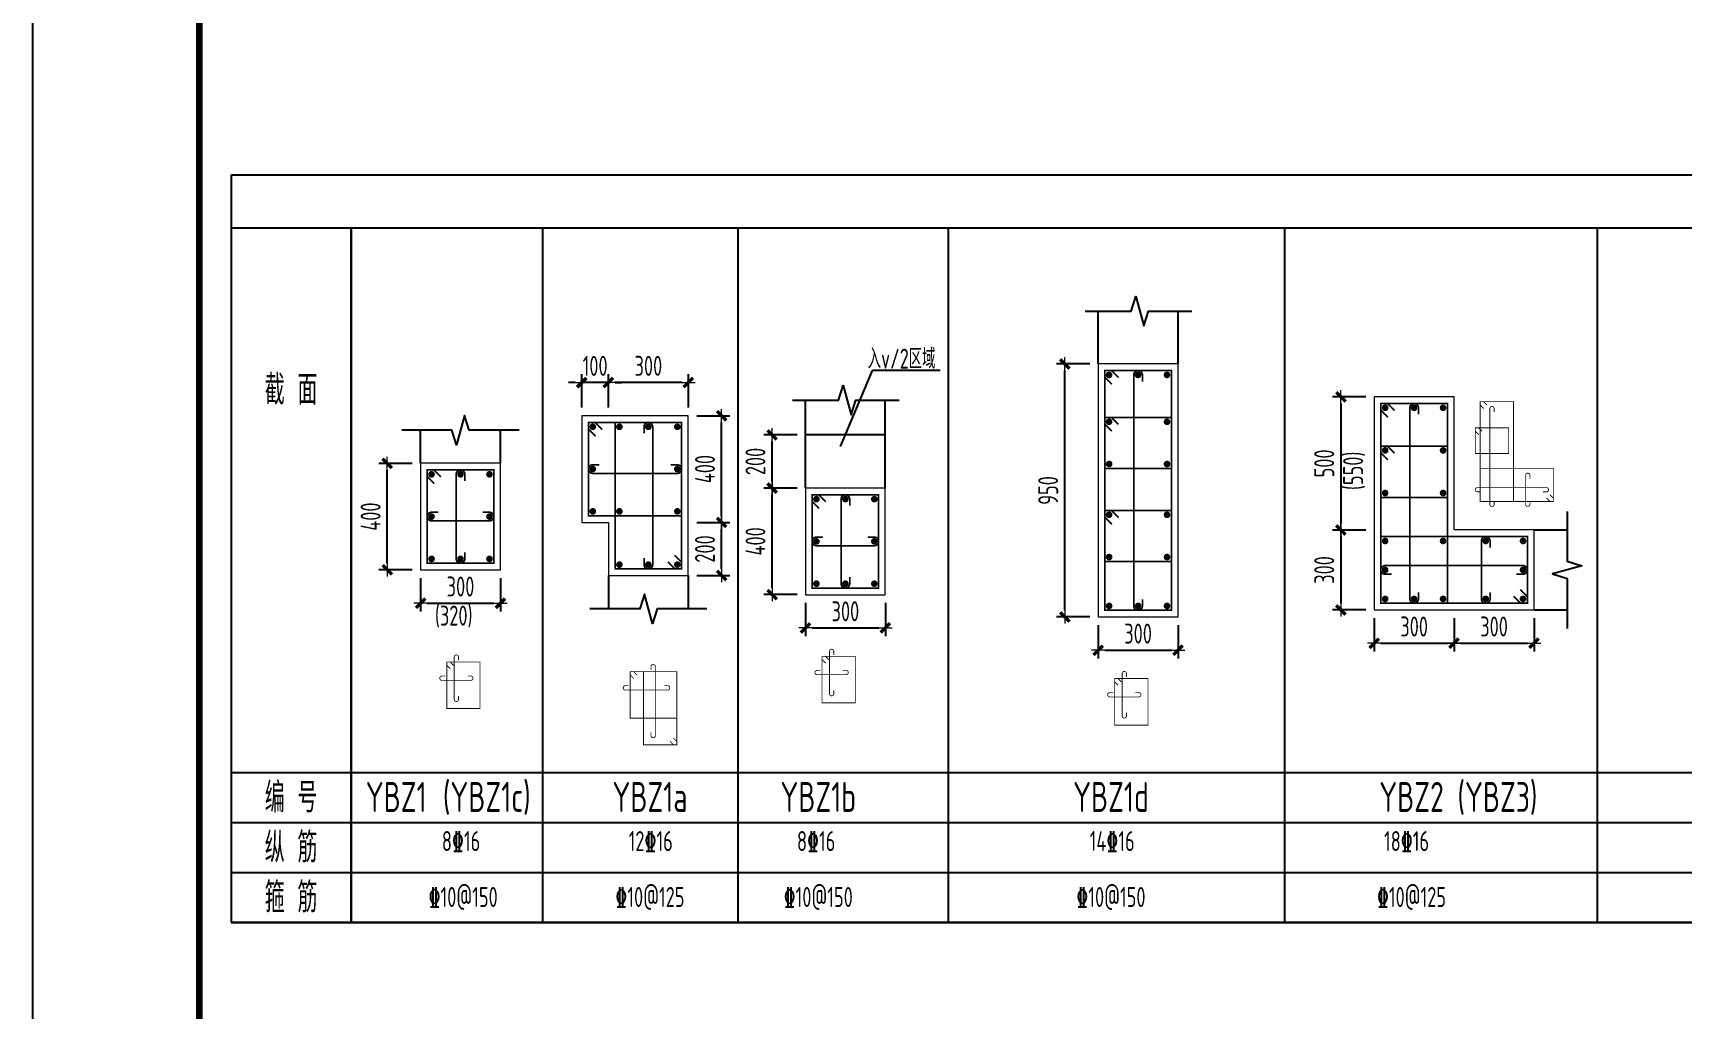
# Model space of a CAD drawing. Extents: x -144902 to 588294, y -160863 to 65494.
# Drawn here: x -20400 to 4361, y 20754 to 35413 of the extents above; entities that cross this region are included whole.
import ezdxf
from ezdxf.enums import TextEntityAlignment as Align

# ---------------------------------------------------------------- set-up
doc = ezdxf.new("R2010")
doc.units = 0
doc.header["$LTSCALE"] = 100
doc.layers.get('0').update_dxf_attribs({"linetype": 'CONTINUOUS'})
doc.layers.get('Defpoints').update_dxf_attribs({"linetype": 'CONTINUOUS'})
for name, color, linetype in [('1508', 2, 'CONTINUOUS'), ('TAB', 7, 'CONTINUOUS'), ('TEXT', 7, 'CONTINUOUS'), ('THIN', 7, 'CONTINUOUS'), ('tk', 7, 'CONTINUOUS')]:
    doc.layers.add(name, color=color, linetype=linetype)
for name, color, linetype, lineweight in [('REIN', 6, 'CONTINUOUS', 18), ('Z-柱大样外框', 7, 'ByLayer', 18), ('Z-详图标注', 3, 'CONTINUOUS', 18)]:
    doc.layers.add(name, color=color, linetype=linetype, lineweight=lineweight)
doc.styles.get("Standard").update_dxf_attribs({"font": 'tssdeng.shx', "width": 0.7, "bigfont": 'tssdchn.shx'})
doc.styles.add('TCCAD_Dimension', font='Tssdeng.shx', dxfattribs={"width": 0.7, "bigfont": 'tssdchn.shx'})
doc.dimstyles.new('TCCAD_25_100', dxfattribs={"dimtxt": 300, "dimasz": 100, "dimexe": 125, "dimexo": 125, "dimgap": 100, "dimtad": 1, "dimdec": 0, "dimlfac": 0.25, "dimzin": 0, "dimdsep": 46, "dimtxsty": 'TCCAD_Dimension', "dimblk": '_TCDBK25_100', "dimcen": 0, "dimclrt": 7, "dimadec": 0, "dimazin": 0, "dimtfac": 1, "dimtdec": 0, "dimtix": 1, "dimtmove": 2, "dimatfit": 3, "dimfxl": 1, "dimtolj": 1, "dimtzin": 0, "dimarcsym": 0})

# ---------------------------------------------------------------- blocks, each defined once
blk = doc.blocks.new('A1tk')
at = {"layer": 'tk', "color": 5}
blk.add_lwpolyline([(0, 0), (0, 59400), (84100, 59400), (84100, 0)], close=True, dxfattribs=at)
at = {"layer": 'tk', "const_width": 100}
blk.add_lwpolyline([(2500, 1000), (83100, 1000), (83100, 58400), (2500, 58400)], close=True, dxfattribs=at)
blk = doc.blocks.new('_TCDBK25_100')
blk.add_line((-1, 0), (1, 0))
at = {"const_width": 0.5}
blk.add_lwpolyline([(-0.7, -0.7), (0.7, 0.7)], dxfattribs=at)
blk = doc.blocks.new('*D5')
at = {"layer": 'Defpoints', "color": 0}
for p in [(-261, 29948), (-761, 27948), (-261, 27948)]:
    blk.add_point(p, dxfattribs=at)
at = {"layer": 'Z-详图标注', "color": 0, "lineweight": -2}
for p, q in [((-386, 29948), (-886, 29948)), ((-761, 29848), (-761, 28048)), ((-386, 27948), (-886, 27948))]:
    blk.add_line(p, q, dxfattribs=at)
at = {"layer": 'Z-详图标注', "color": 0, "lineweight": -2, "xscale": 100, "yscale": 100, "zscale": 100}
for p, rotation in [((-761, 29948), 90), ((-761, 27948), 270)]:
    blk.add_blockref('_TCDBK25_100', p, dxfattribs=dict(at, rotation=rotation))
at = {"layer": 'Z-详图标注', "color": 7, "insert": (-1011, 28948), "char_height": 300, "attachment_point": 5, "rotation": 90, "style": 'TCCAD_Dimension'}
blk.add_mtext('\\A1;500', dxfattribs=at)
blk = doc.blocks.new('*D6')
at = {"layer": 'Defpoints', "color": 0}
for p in [(-261, 27948), (-761, 26748), (-261, 26748)]:
    blk.add_point(p, dxfattribs=at)
at = {"layer": 'Z-详图标注', "color": 0, "lineweight": -2}
for p, q in [((-386, 27948), (-886, 27948)), ((-761, 27848), (-761, 26848)), ((-386, 26748), (-886, 26748))]:
    blk.add_line(p, q, dxfattribs=at)
at = {"layer": 'Z-详图标注', "color": 0, "lineweight": -2, "xscale": 100, "yscale": 100, "zscale": 100}
for p, rotation in [((-761, 27948), 90), ((-761, 26748), 270)]:
    blk.add_blockref('_TCDBK25_100', p, dxfattribs=dict(at, rotation=rotation))
at = {"layer": 'Z-详图标注', "color": 7, "insert": (-1011, 27348), "char_height": 300, "attachment_point": 5, "rotation": 90, "style": 'TCCAD_Dimension'}
blk.add_mtext('\\A1;300', dxfattribs=at)
blk = doc.blocks.new('*D7')
at = {"layer": 'Defpoints', "color": 0}
for p in [(-261, 26748), (939, 26748), (939, 26248)]:
    blk.add_point(p, dxfattribs=at)
at = {"layer": 'Z-详图标注', "color": 0, "lineweight": -2}
for p, q in [((-261, 26623), (-261, 26123)), ((939, 26623), (939, 26123)), ((-161, 26248), (839, 26248))]:
    blk.add_line(p, q, dxfattribs=at)
at = {"layer": 'Z-详图标注', "color": 0, "lineweight": -2, "xscale": 100, "yscale": 100, "zscale": 100, "rotation": 180}
blk.add_blockref('_TCDBK25_100', (-261, 26248), dxfattribs=at)
at = {"layer": 'Z-详图标注', "color": 0, "lineweight": -2, "xscale": 100, "yscale": 100, "zscale": 100}
blk.add_blockref('_TCDBK25_100', (939, 26248), dxfattribs=at)
at = {"layer": 'Z-详图标注', "color": 7, "insert": (339, 26498), "char_height": 300, "attachment_point": 5, "style": 'TCCAD_Dimension'}
blk.add_mtext('\\A1;300', dxfattribs=at)
blk = doc.blocks.new('*D8')
at = {"layer": 'Defpoints', "color": 0}
for p in [(939, 26748), (2139, 26748), (2139, 26248)]:
    blk.add_point(p, dxfattribs=at)
at = {"layer": 'Z-详图标注', "color": 0, "lineweight": -2}
for p, q in [((939, 26623), (939, 26123)), ((2139, 26623), (2139, 26123)), ((1039, 26248), (2039, 26248))]:
    blk.add_line(p, q, dxfattribs=at)
at = {"layer": 'Z-详图标注', "color": 0, "lineweight": -2, "xscale": 100, "yscale": 100, "zscale": 100, "rotation": 180}
blk.add_blockref('_TCDBK25_100', (939, 26248), dxfattribs=at)
at = {"layer": 'Z-详图标注', "color": 0, "lineweight": -2, "xscale": 100, "yscale": 100, "zscale": 100}
blk.add_blockref('_TCDBK25_100', (2139, 26248), dxfattribs=at)
at = {"layer": 'Z-详图标注', "color": 7, "insert": (1539, 26498), "char_height": 300, "attachment_point": 5, "style": 'TCCAD_Dimension'}
blk.add_mtext('\\A1;300', dxfattribs=at)
blk = doc.blocks.new('*D9')
at = {"layer": 'Defpoints', "color": 0}
for p in [(-14580, 27349), (-13380, 27349), (-13380, 26849)]:
    blk.add_point(p, dxfattribs=at)
at = {"layer": 'Z-详图标注', "color": 0, "lineweight": -2}
for p, q in [((-14580, 27224), (-14580, 26724)), ((-13380, 27224), (-13380, 26724)), ((-14480, 26849), (-13480, 26849))]:
    blk.add_line(p, q, dxfattribs=at)
at = {"layer": 'Z-详图标注', "color": 0, "lineweight": -2, "xscale": 100, "yscale": 100, "zscale": 100, "rotation": 180}
blk.add_blockref('_TCDBK25_100', (-14580, 26849), dxfattribs=at)
at = {"layer": 'Z-详图标注', "color": 0, "lineweight": -2, "xscale": 100, "yscale": 100, "zscale": 100}
blk.add_blockref('_TCDBK25_100', (-13380, 26849), dxfattribs=at)
at = {"layer": 'Z-详图标注', "color": 7, "insert": (-13980, 27099), "char_height": 300, "attachment_point": 5, "style": 'TCCAD_Dimension'}
blk.add_mtext('\\A1;300', dxfattribs=at)
blk = doc.blocks.new('*D10')
at = {"layer": 'Defpoints', "color": 0}
for p in [(-15080, 28949), (-14580, 28949), (-14580, 27349)]:
    blk.add_point(p, dxfattribs=at)
at = {"layer": 'Z-详图标注', "color": 0, "lineweight": -2}
for p, q in [((-14705, 28949), (-15205, 28949)), ((-15080, 27449), (-15080, 28849)), ((-14705, 27349), (-15205, 27349))]:
    blk.add_line(p, q, dxfattribs=at)
at = {"layer": 'Z-详图标注', "color": 0, "lineweight": -2, "xscale": 100, "yscale": 100, "zscale": 100}
for p, rotation in [((-15080, 28949), 90), ((-15080, 27349), 270)]:
    blk.add_blockref('_TCDBK25_100', p, dxfattribs=dict(at, rotation=rotation))
at = {"layer": 'Z-详图标注', "color": 7, "insert": (-15330, 28149), "char_height": 300, "attachment_point": 5, "rotation": 90, "style": 'TCCAD_Dimension'}
blk.add_mtext('\\A1;400', dxfattribs=at)
blk = doc.blocks.new('*D151')
at = {"layer": 'Defpoints', "color": 0}
for p in [(-8801, 26977), (-7601, 26977), (-7601, 26477)]:
    blk.add_point(p, dxfattribs=at)
at = {"layer": 'Z-详图标注', "color": 0, "lineweight": -2}
for p, q in [((-8801, 26852), (-8801, 26352)), ((-7601, 26852), (-7601, 26352)), ((-8701, 26477), (-7701, 26477))]:
    blk.add_line(p, q, dxfattribs=at)
at = {"layer": 'Z-详图标注', "color": 0, "lineweight": -2, "xscale": 100, "yscale": 100, "zscale": 100, "rotation": 180}
blk.add_blockref('_TCDBK25_100', (-8801, 26477), dxfattribs=at)
at = {"layer": 'Z-详图标注', "color": 0, "lineweight": -2, "xscale": 100, "yscale": 100, "zscale": 100}
blk.add_blockref('_TCDBK25_100', (-7601, 26477), dxfattribs=at)
at = {"layer": 'Z-详图标注', "color": 7, "insert": (-8201, 26727), "char_height": 300, "attachment_point": 5, "style": 'TCCAD_Dimension'}
blk.add_mtext('\\A1;300', dxfattribs=at)
blk = doc.blocks.new('*D152')
at = {"layer": 'Defpoints', "color": 0}
for p in [(-9301, 28577), (-8801, 28577), (-8801, 26977)]:
    blk.add_point(p, dxfattribs=at)
at = {"layer": 'Z-详图标注', "color": 0, "lineweight": -2}
for p, q in [((-8926, 28577), (-9426, 28577)), ((-9301, 27077), (-9301, 28477)), ((-8926, 26977), (-9426, 26977))]:
    blk.add_line(p, q, dxfattribs=at)
at = {"layer": 'Z-详图标注', "color": 0, "lineweight": -2, "xscale": 100, "yscale": 100, "zscale": 100}
for p, rotation in [((-9301, 28577), 90), ((-9301, 26977), 270)]:
    blk.add_blockref('_TCDBK25_100', p, dxfattribs=dict(at, rotation=rotation))
at = {"layer": 'Z-详图标注', "color": 7, "insert": (-9551, 27777), "char_height": 300, "attachment_point": 5, "rotation": 90, "style": 'TCCAD_Dimension'}
blk.add_mtext('\\A1;400', dxfattribs=at)
blk = doc.blocks.new('*D153')
at = {"layer": 'Defpoints', "color": 0}
for p in [(-9301, 29377), (-8801, 29377), (-8801, 28577)]:
    blk.add_point(p, dxfattribs=at)
at = {"layer": 'Z-详图标注', "color": 0, "lineweight": -2}
for p, q in [((-8926, 29377), (-9426, 29377)), ((-9301, 28677), (-9301, 29277)), ((-8926, 28577), (-9426, 28577))]:
    blk.add_line(p, q, dxfattribs=at)
at = {"layer": 'Z-详图标注', "color": 0, "lineweight": -2, "xscale": 100, "yscale": 100, "zscale": 100}
for p, rotation in [((-9301, 29377), 90), ((-9301, 28577), 270)]:
    blk.add_blockref('_TCDBK25_100', p, dxfattribs=dict(at, rotation=rotation))
at = {"layer": 'Z-详图标注', "color": 7, "lineweight": -3, "insert": (-9551, 28977), "char_height": 300, "attachment_point": 5, "rotation": 90, "style": 'TCCAD_Dimension'}
blk.add_mtext('\\A1;200', dxfattribs=at)
blk = doc.blocks.new('*D154')
at = {"layer": 'Defpoints', "color": 0}
for p in [(-10559, 28063), (-10059, 28063), (-10559, 27263)]:
    blk.add_point(p, dxfattribs=at)
at = {"layer": 'Z-详图标注', "color": 0, "lineweight": -2}
for p, q in [((-10434, 28063), (-9934, 28063)), ((-10059, 27363), (-10059, 27963)), ((-10434, 27263), (-9934, 27263))]:
    blk.add_line(p, q, dxfattribs=at)
at = {"layer": 'Z-详图标注', "color": 0, "lineweight": -2, "xscale": 100, "yscale": 100, "zscale": 100}
for p, rotation in [((-10059, 28063), 90), ((-10059, 27263), 270)]:
    blk.add_blockref('_TCDBK25_100', p, dxfattribs=dict(at, rotation=rotation))
at = {"layer": 'Z-详图标注', "color": 7, "insert": (-10309, 27663), "char_height": 300, "attachment_point": 5, "rotation": 90, "style": 'TCCAD_Dimension'}
blk.add_mtext('\\A1;200', dxfattribs=at)
blk = doc.blocks.new('*D155')
at = {"layer": 'Defpoints', "color": 0}
for p in [(-10559, 29663), (-10059, 29663), (-10559, 28063)]:
    blk.add_point(p, dxfattribs=at)
at = {"layer": 'Z-详图标注', "color": 0, "lineweight": -2}
for p, q in [((-10434, 29663), (-9934, 29663)), ((-10059, 28163), (-10059, 29563)), ((-10434, 28063), (-9934, 28063))]:
    blk.add_line(p, q, dxfattribs=at)
at = {"layer": 'Z-详图标注', "color": 0, "lineweight": -2, "xscale": 100, "yscale": 100, "zscale": 100}
for p, rotation in [((-10059, 29663), 90), ((-10059, 28063), 270)]:
    blk.add_blockref('_TCDBK25_100', p, dxfattribs=dict(at, rotation=rotation))
at = {"layer": 'Z-详图标注', "color": 7, "insert": (-10309, 28863), "char_height": 300, "attachment_point": 5, "rotation": 90, "style": 'TCCAD_Dimension'}
blk.add_mtext('\\A1;400', dxfattribs=at)
blk = doc.blocks.new('*D156')
at = {"layer": 'Defpoints', "color": 0}
for p in [(-11759, 30163), (-11759, 29663), (-10559, 29663)]:
    blk.add_point(p, dxfattribs=at)
at = {"layer": 'Z-详图标注', "color": 0, "lineweight": -2}
for p, q in [((-11759, 29788), (-11759, 30288)), ((-10559, 29788), (-10559, 30288)), ((-10659, 30163), (-11659, 30163))]:
    blk.add_line(p, q, dxfattribs=at)
at = {"layer": 'Z-详图标注', "color": 0, "lineweight": -2, "xscale": 100, "yscale": 100, "zscale": 100, "rotation": 180}
blk.add_blockref('_TCDBK25_100', (-11759, 30163), dxfattribs=at)
at = {"layer": 'Z-详图标注', "color": 0, "lineweight": -2, "xscale": 100, "yscale": 100, "zscale": 100}
blk.add_blockref('_TCDBK25_100', (-10559, 30163), dxfattribs=at)
at = {"layer": 'Z-详图标注', "color": 7, "insert": (-11159, 30413), "char_height": 300, "attachment_point": 5, "style": 'TCCAD_Dimension'}
blk.add_mtext('\\A1;300', dxfattribs=at)
blk = doc.blocks.new('*D157')
at = {"layer": 'Defpoints', "color": 0}
for p in [(-12159, 30163), (-12159, 29663), (-11759, 29663)]:
    blk.add_point(p, dxfattribs=at)
at = {"layer": 'Z-详图标注', "color": 0, "lineweight": -2}
for p, q in [((-12159, 29788), (-12159, 30288)), ((-11759, 29788), (-11759, 30288)), ((-12259, 30163), (-12359, 30163)), ((-11759, 30163), (-12159, 30163)), ((-11659, 30163), (-11559, 30163))]:
    blk.add_line(p, q, dxfattribs=at)
at = {"layer": 'Z-详图标注', "color": 0, "lineweight": -2, "xscale": 100, "yscale": 100, "zscale": 100}
blk.add_blockref('_TCDBK25_100', (-12159, 30163), dxfattribs=at)
at = {"layer": 'Z-详图标注', "color": 0, "lineweight": -2, "xscale": 100, "yscale": 100, "zscale": 100, "rotation": 180}
blk.add_blockref('_TCDBK25_100', (-11759, 30163), dxfattribs=at)
at = {"layer": 'Z-详图标注', "color": 7, "insert": (-11959, 30413), "char_height": 300, "attachment_point": 5, "style": 'TCCAD_Dimension'}
blk.add_mtext('\\A1;100', dxfattribs=at)
blk = doc.blocks.new('*D492')
at = {"layer": 'Defpoints', "color": 0}
for p in [(-4406, 26642), (-3206, 26642), (-3206, 26142)]:
    blk.add_point(p, dxfattribs=at)
at = {"layer": 'Z-详图标注', "color": 0, "lineweight": -2}
for p, q in [((-4406, 26517), (-4406, 26017)), ((-3206, 26517), (-3206, 26017)), ((-4306, 26142), (-3306, 26142))]:
    blk.add_line(p, q, dxfattribs=at)
at = {"layer": 'Z-详图标注', "color": 0, "lineweight": -2, "xscale": 100, "yscale": 100, "zscale": 100, "rotation": 180}
blk.add_blockref('_TCDBK25_100', (-4406, 26142), dxfattribs=at)
at = {"layer": 'Z-详图标注', "color": 0, "lineweight": -2, "xscale": 100, "yscale": 100, "zscale": 100}
blk.add_blockref('_TCDBK25_100', (-3206, 26142), dxfattribs=at)
at = {"layer": 'Z-详图标注', "color": 7, "insert": (-3806, 26392), "char_height": 300, "attachment_point": 5, "style": 'TCCAD_Dimension'}
blk.add_mtext('\\A1;300', dxfattribs=at)
blk = doc.blocks.new('*D493')
at = {"layer": 'Defpoints', "color": 0}
for p in [(-4906, 30442), (-4406, 30442), (-4406, 26642)]:
    blk.add_point(p, dxfattribs=at)
at = {"layer": 'Z-详图标注', "color": 0, "lineweight": -2}
for p, q in [((-4531, 30442), (-5031, 30442)), ((-4906, 26742), (-4906, 30342)), ((-4531, 26642), (-5031, 26642))]:
    blk.add_line(p, q, dxfattribs=at)
at = {"layer": 'Z-详图标注', "color": 0, "lineweight": -2, "xscale": 100, "yscale": 100, "zscale": 100}
for p, rotation in [((-4906, 30442), 90), ((-4906, 26642), 270)]:
    blk.add_blockref('_TCDBK25_100', p, dxfattribs=dict(at, rotation=rotation))
at = {"layer": 'Z-详图标注', "color": 7, "insert": (-5156, 28542), "char_height": 300, "attachment_point": 5, "rotation": 90, "style": 'TCCAD_Dimension'}
blk.add_mtext('\\A1;950', dxfattribs=at)

msp = doc.modelspace()

# ---------------------------------------------------------------- linework, layer by layer
at = {"layer": 'REIN', "color": 210, "elevation": 0}
for points, const_width in [([(-4200.258, 30136.255), (-4306.324, 30242.321), (-4306.324, 30342.321), (-3306.324, 30342.321), (-3306.324, 26742.321), (-4306.324, 26742.321), (-4306.324, 30342.321), (-4206.324, 30342.321), (-4100.258, 30236.255)], 25), ([(-55.045, 29642.184), (-161.111, 29748.25), (-161.111, 29848.25), (838.889, 29848.25), (838.889, 26848.25), (-161.111, 26848.25), (-161.111, 29848.25), (-61.111, 29848.25), (44.955, 29742.184)], 25), ([(1383.213, 29772.071), (1330.18, 29825.104), (1330.18, 29875.104), (1830.18, 29875.104), (1830.18, 28375.104), (1330.18, 28375.104), (1330.18, 29875.104), (1380.18, 29875.104), (1433.213, 29822.071)], 12.5), ([(-11953.363, 29356.793), (-12059.429, 29462.859), (-12059.429, 29562.859), (-10659.429, 29562.859), (-10659.429, 28162.859), (-12059.429, 28162.859), (-12059.429, 29562.859), (-11959.429, 29562.859), (-11853.363, 29456.793)], 25), ([(-10765.495, 27568.925), (-10659.429, 27462.859), (-10659.429, 27362.859), (-11659.429, 27362.859), (-11659.429, 29562.859), (-10659.429, 29562.859), (-10659.429, 27362.859), (-10759.429, 27362.859), (-10865.495, 27468.925)], 25), ([(-14374.155, 28643.267), (-14480.221, 28749.333), (-14480.221, 28849.333), (-13480.221, 28849.333), (-13480.221, 27449.333), (-14480.221, 27449.333), (-14480.221, 28849.333), (-14380.221, 28849.333), (-14274.155, 28743.267)], 25), ([(2377.147, 28478.137), (2430.18, 28425.104), (2430.18, 28375.104), (1330.18, 28375.104), (1330.18, 28875.104), (2430.18, 28875.104), (2430.18, 28375.104), (2380.18, 28375.104), (2327.147, 28428.137)], 12.5), ([(-8595.304, 28270.497), (-8701.37, 28376.563), (-8701.37, 28476.563), (-7701.37, 28476.563), (-7701.37, 27076.563), (-8701.37, 27076.563), (-8701.37, 28476.563), (-8601.37, 28476.563), (-8495.304, 28370.497)], 25), ([(1932.823, 27054.316), (2038.889, 26948.25), (2038.889, 26848.25), (-161.111, 26848.25), (-161.111, 27848.25), (2038.889, 27848.25), (2038.889, 26848.25), (1938.889, 26848.25), (1832.823, 26954.316)], 25), ([(-8498.895, 25948.565), (-8551.928, 26001.598), (-8551.928, 26051.598), (-8051.928, 26051.598), (-8051.928, 25351.598), (-8551.928, 25351.598), (-8551.928, 26051.598), (-8501.928, 26051.598), (-8448.895, 25998.565)], 12.5), ([(-14133.338, 25863.471), (-14186.371, 25916.504), (-14186.371, 25966.504), (-13686.371, 25966.504), (-13686.371, 25266.504), (-14186.371, 25266.504), (-14186.371, 25966.504), (-14136.371, 25966.504), (-14083.338, 25913.471)], 12.5), ([(-11379.151, 25718.223), (-11432.184, 25771.256), (-11432.184, 25821.256), (-10732.184, 25821.256), (-10732.184, 25121.256), (-11432.184, 25121.256), (-11432.184, 25821.256), (-11382.184, 25821.256), (-11329.151, 25768.223)], 12.5), ([(-10785.217, 24824.289), (-10732.184, 24771.256), (-10732.184, 24721.256), (-11232.184, 24721.256), (-11232.184, 25821.256), (-10732.184, 25821.256), (-10732.184, 24721.256), (-10782.184, 24721.256), (-10835.217, 24774.289)], 12.5), ([(-4103.848, 25614.323), (-4156.881, 25667.356), (-4156.881, 25717.356), (-3656.881, 25717.356), (-3656.881, 25017.356), (-4156.881, 25017.356), (-4156.881, 25717.356), (-4106.881, 25717.356), (-4053.848, 25664.323)], 12.5)]:
    msp.add_lwpolyline(points, dxfattribs=dict(at, const_width=const_width))
at = {"layer": 'REIN', "color": 6, "const_width": 50, "elevation": 0}
for points in [[(-4266.324, 30277.321, 1), (-4216.324, 30277.321, 1)], [(-3831.324, 30277.321, 1), (-3781.324, 30277.321, 1)], [(-3396.324, 30277.321, 1), (-3346.324, 30277.321, 1)], [(-96.111, 29758.25, 1), (-96.111, 29808.25, 1)], [(338.889, 29758.25, 1), (338.889, 29808.25, 1)], [(773.889, 29758.25, 1), (773.889, 29808.25, 1)], [(-12019.429, 29497.859, 1), (-11969.429, 29497.859, 1)], [(-11619.429, 29497.859, 1), (-11569.429, 29497.859, 1)], [(-11184.429, 29497.859, 1), (-11134.429, 29497.859, 1)], [(-10749.429, 29497.859, 1), (-10699.429, 29497.859, 1)], [(-4241.324, 29548.679, 1), (-4241.324, 29598.679, 1)], [(-3371.324, 29548.679, 1), (-3371.324, 29598.679, 1)], [(-4241.324, 28913.6, 1), (-4241.324, 28963.6, 1)], [(-3371.324, 28913.6, 1), (-3371.324, 28963.6, 1)], [(-96.111, 29118.25, 1), (-96.111, 29168.25, 1)], [(773.889, 29118.25, 1), (773.889, 29168.25, 1)], [(-14440.221, 28784.333, 1), (-14390.221, 28784.333, 1)], [(-14005.221, 28784.333, 1), (-13955.221, 28784.333, 1)], [(-13570.221, 28784.333, 1), (-13520.221, 28784.333, 1)], [(-12019.429, 28862.859, 1), (-11969.429, 28862.859, 1)], [(-10749.429, 28862.859, 1), (-10699.429, 28862.859, 1)], [(-96.111, 28478.25, 1), (-96.111, 28528.25, 1)], [(773.889, 28478.25, 1), (773.889, 28528.25, 1)], [(-12019.429, 28227.859, 1), (-11969.429, 28227.859, 1)], [(-11619.429, 28227.859, 1), (-11569.429, 28227.859, 1)], [(-10749.429, 28227.859, 1), (-10699.429, 28227.859, 1)], [(-8661.37, 28411.563, 1), (-8611.37, 28411.563, 1)], [(-8226.37, 28411.563, 1), (-8176.37, 28411.563, 1)], [(-7791.37, 28411.563, 1), (-7741.37, 28411.563, 1)], [(-14440.221, 28149.333, 1), (-14390.221, 28149.333, 1)], [(-13570.221, 28149.333, 1), (-13520.221, 28149.333, 1)], [(-4241.324, 28151.709, 1), (-4241.324, 28201.709, 1)], [(-3371.324, 28151.709, 1), (-3371.324, 28201.709, 1)], [(-8661.37, 27776.563, 1), (-8611.37, 27776.563, 1)], [(-7791.37, 27776.563, 1), (-7741.37, 27776.563, 1)], [(-96.111, 27758.25, 1), (-96.111, 27808.25, 1)], [(773.889, 27758.25, 1), (773.889, 27808.25, 1)], [(1413.889, 27758.25, 1), (1413.889, 27808.25, 1)], [(1973.889, 27758.25, 1), (1973.889, 27808.25, 1)], [(-14440.221, 27514.333, 1), (-14390.221, 27514.333, 1)], [(-14005.221, 27514.333, 1), (-13955.221, 27514.333, 1)], [(-13570.221, 27514.333, 1), (-13520.221, 27514.333, 1)], [(-4241.324, 27516.63, 1), (-4241.324, 27566.63, 1)], [(-3371.324, 27516.63, 1), (-3371.324, 27566.63, 1)], [(-11619.429, 27427.859, 1), (-11569.429, 27427.859, 1)], [(-11184.429, 27427.859, 1), (-11134.429, 27427.859, 1)], [(-10749.429, 27427.859, 1), (-10699.429, 27427.859, 1)], [(-96.111, 27323.25, 1), (-96.111, 27373.25, 1)], [(1973.889, 27323.25, 1), (1973.889, 27373.25, 1)], [(-8661.37, 27141.563, 1), (-8611.37, 27141.563, 1)], [(-8226.37, 27141.563, 1), (-8176.37, 27141.563, 1)], [(-7791.37, 27141.563, 1), (-7741.37, 27141.563, 1)], [(-4266.324, 26807.321, 1), (-4216.324, 26807.321, 1)], [(-3831.324, 26807.321, 1), (-3781.324, 26807.321, 1)], [(-3396.324, 26807.321, 1), (-3346.324, 26807.321, 1)], [(-96.111, 26888.25, 1), (-96.111, 26938.25, 1)], [(338.889, 26888.25, 1), (338.889, 26938.25, 1)], [(773.889, 26888.25, 1), (773.889, 26938.25, 1)], [(1413.889, 26888.25, 1), (1413.889, 26938.25, 1)], [(1973.889, 26888.25, 1), (1973.889, 26938.25, 1)]]:
    msp.add_lwpolyline(points, format="xyb", close=True, dxfattribs=at)
at = {"layer": 'REIN', "color": 6, "elevation": 0}
for points, const_width in [([(-3741.324, 26907.321), (-3741.324, 26807.321, -1), (-3871.324, 26807.321), (-3871.324, 30277.321, -1), (-3741.324, 30277.321), (-3741.324, 30177.321)], 25), ([(403.889, 27013.25), (403.889, 26913.25, -1), (273.889, 26913.25), (273.889, 29783.25, -1), (403.889, 29783.25), (403.889, 29683.25)], 25), ([(1540.18, 28385.104), (1540.18, 28335.104, -1), (1475.18, 28335.104), (1475.18, 29770.104, -1), (1540.18, 29770.104), (1540.18, 29720.104)], 12.5), ([(-11224.429, 29397.859), (-11224.429, 29497.859, -1), (-11094.429, 29497.859), (-11094.429, 27427.859, -1), (-11224.429, 27427.859), (-11224.429, 27527.859)], 25), ([(-13915.221, 27614.333), (-13915.221, 27514.333, -1), (-14045.221, 27514.333), (-14045.221, 28784.333, -1), (-13915.221, 28784.333), (-13915.221, 28684.333)], 25), ([(-10824.429, 28927.859), (-10724.429, 28927.859, -1), (-10724.429, 28797.859), (-11994.429, 28797.859, -1), (-11994.429, 28927.859), (-11894.429, 28927.859)], 25), ([(2077.68, 28385.104), (2077.68, 28335.104, -1), (2012.68, 28335.104), (2012.68, 28770.104, -1), (2077.68, 28770.104), (2077.68, 28720.104)], 12.5), ([(-8136.37, 27241.563), (-8136.37, 27141.563, -1), (-8266.37, 27141.563), (-8266.37, 28411.563, -1), (-8136.37, 28411.563), (-8136.37, 28311.563)], 25), ([(1340.18, 28520.104), (1290.18, 28520.104, -1), (1290.18, 28585.104), (2325.18, 28585.104, -1), (2325.18, 28520.104), (2275.18, 28520.104)], 12.5), ([(-13645.221, 28214.333), (-13545.221, 28214.333, -1), (-13545.221, 28084.333), (-14415.221, 28084.333, -1), (-14415.221, 28214.333), (-14315.221, 28214.333)], 25), ([(-7866.37, 27841.563), (-7766.37, 27841.563, -1), (-7766.37, 27711.563), (-8636.37, 27711.563, -1), (-8636.37, 27841.563), (-8536.37, 27841.563)], 25), ([(1478.889, 27013.25), (1478.889, 26913.25, -1), (1348.889, 26913.25), (1348.889, 27783.25, -1), (1478.889, 27783.25), (1478.889, 27683.25)], 25), ([(3.889, 27283.25), (-96.111, 27283.25, -1), (-96.111, 27413.25), (1973.889, 27413.25, -1), (1973.889, 27283.25), (1873.889, 27283.25)], 25), ([(-14009.704, 25454.837), (-14009.704, 25404.837, -1), (-14074.704, 25404.837), (-14074.704, 26039.837, -1), (-14009.704, 26039.837), (-14009.704, 25989.837)], 12.5), ([(-8375.261, 25539.931), (-8375.261, 25489.931, -1), (-8440.261, 25489.931), (-8440.261, 26124.931, -1), (-8375.261, 26124.931), (-8375.261, 26074.931)], 12.5), ([(-13874.704, 25754.837), (-13824.704, 25754.837, -1), (-13824.704, 25689.837), (-14259.704, 25689.837, -1), (-14259.704, 25754.837), (-14209.704, 25754.837)], 12.5), ([(-11120.517, 25844.59), (-11120.517, 25894.59, -1), (-11055.517, 25894.59), (-11055.517, 24859.59, -1), (-11120.517, 24859.59), (-11120.517, 24909.59)], 12.5), ([(-8240.261, 25839.931), (-8190.261, 25839.931, -1), (-8190.261, 25774.931), (-8625.261, 25774.931, -1), (-8625.261, 25839.931), (-8575.261, 25839.931)], 12.5), ([(-3980.214, 25205.689), (-3980.214, 25155.689, -1), (-4045.214, 25155.689), (-4045.214, 25790.689, -1), (-3980.214, 25790.689), (-3980.214, 25740.689)], 12.5), ([(-10920.517, 25609.59), (-10870.517, 25609.59, -1), (-10870.517, 25544.59), (-11505.517, 25544.59, -1), (-11505.517, 25609.59), (-11455.517, 25609.59)], 12.5), ([(-3845.214, 25505.689), (-3795.214, 25505.689, -1), (-3795.214, 25440.689), (-4230.214, 25440.689, -1), (-4230.214, 25505.689), (-4180.214, 25505.689)], 12.5)]:
    msp.add_lwpolyline(points, format="xyb", dxfattribs=dict(at, const_width=const_width))
for points, const_width in [([(-4200.258, 29432.613), (-4306.324, 29538.679), (-4306.324, 29638.679), (-3306.324, 29638.679), (-3306.324, 28873.6), (-4306.324, 28873.6), (-4306.324, 29638.679), (-4206.324, 29638.679), (-4100.258, 29532.613)], 25), ([(1310.713, 29379.571), (1257.68, 29432.604), (1257.68, 29482.604), (1757.68, 29482.604), (1757.68, 29097.604), (1257.68, 29097.604), (1257.68, 29482.604), (1307.68, 29482.604), (1360.713, 29429.571)], 12.5), ([(-55.045, 29002.184), (-161.111, 29108.25), (-161.111, 29208.25), (838.889, 29208.25), (838.889, 28438.25), (-161.111, 28438.25), (-161.111, 29208.25), (-61.111, 29208.25), (44.955, 29102.184)], 25), ([(-4200.258, 28035.643), (-4306.324, 28141.709), (-4306.324, 28241.709), (-3306.324, 28241.709), (-3306.324, 27476.63), (-4306.324, 27476.63), (-4306.324, 28241.709), (-4206.324, 28241.709), (-4100.258, 28135.643)], 25)]:
    msp.add_lwpolyline(points, dxfattribs=dict(at, const_width=const_width))
at = {"layer": 'TAB'}
for p, q in [((-17424.423, 33284.18), (55061.431, 33284.18, 0)), ((-17424.423, 33284.18), (-17424.423, 22055.238, 0)), ((-17424.423, 32485.815), (-15624.423, 32485.815)), ((-15624.423, 32485.815), (55061.431, 32485.815, 0)), ((-15624.423, 32485.815), (-15624.423, 22055.238, 0)), ((-15624.423, 32485.815), (-15624.423, 22055.238, 0)), ((-15624.423, 22055.238, 0), (-15624.423, 32485.815)), ((-12745.023, 22055.238, 0), (-12745.023, 32485.815)), ((-9811.086, 22055.238, 0), (-9811.086, 32485.815)), ((-6655.564, 32485.815), (-6655.564, 22055.238, 0)), ((-1606.843, 32485.815), (-1606.843, 22055.238, 0)), ((3086.555, 32485.815), (3086.555, 22055.238, 0)), ((-17424.423, 24305.238, 0), (55061.431, 24305.238, 0)), ((-17424.423, 23555.238, 0), (55061.431, 23555.238, 0)), ((-17424.423, 22805.238, 0), (55061.431, 22805.238, 0)), ((55061.431, 22055.238, 0), (-17424.423, 22055.238, 0)), ((-17424.423, 22055.238, 0), (55061.431, 22055.238, 0))]:
    msp.add_line(p, q, dxfattribs=at)
at = {"layer": 'THIN'}
for p, q in [((-4406.324, 30442.321, 0), (-4406.324, 31236.481, 0)), ((-3206.324, 30442.321, 0), (-3206.324, 31236.481, 0)), ((-8274.953, 29202.644), (-7791.628, 30345.017)), ((-6780.102, 30345.017), (-7791.628, 30345.017)), ((-8801.37, 28576.563, 0), (-8801.37, 29899.796, 0)), ((-7601.37, 28576.563, 0), (-7601.37, 29899.796, 0)), ((-14580.221, 28949.333, 0), (-14580.221, 29449.333, 0)), ((-13380.221, 28949.333, 0), (-13380.221, 29449.333, 0)), ((-7601.37, 29376.563, 0), (-8801.37, 29376.563, 0)), ((2138.889, 27948.25, 0), (2638.889, 27948.25, 0)), ((-11759.429, 27262.859, 0), (-11759.429, 26762.859, 0)), ((-10559.429, 27262.859, 0), (-10559.429, 26762.859, 0)), ((2138.889, 26748.25, 0), (2638.889, 26748.25, 0))]:
    msp.add_line(p, q, dxfattribs=at)
at = {"layer": 'THIN', "elevation": 0}
for points in [[(-4601.193, 31236.481), (-3907.802, 31236.481), (-3837.802, 31456.481), (-3717.802, 31016.481), (-3647.802, 31236.481), (-2997.803, 31236.481)], [(-8996.239, 29899.796), (-8302.849, 29899.796), (-8232.849, 30119.796), (-8112.849, 29679.796), (-8042.849, 29899.796), (-7392.85, 29899.796)], [(-13100.221, 29449.333), (-13850.221, 29449.333), (-13920.221, 29669.333), (-14040.221, 29229.333), (-14110.221, 29449.333), (-14860.221, 29449.333)], [(2638.889, 28228.25), (2638.889, 27478.25), (2858.889, 27408.25), (2418.889, 27288.25), (2638.889, 27218.25), (2638.889, 26468.25)], [(-10279.429, 26762.859), (-11029.429, 26762.859), (-11099.429, 26542.859), (-11219.429, 26982.859), (-11289.429, 26762.859), (-12039.429, 26762.859)]]:
    msp.add_lwpolyline(points, dxfattribs=at)
at = {"layer": 'Z-柱大样外框', "elevation": 0}
for points in [[(-4406.324, 30442.321), (-4406.324, 26642.321), (-3206.324, 26642.321), (-3206.324, 30442.321), (-4406.324, 30442.321)], [(-8801.37, 28576.563), (-8801.37, 26976.563), (-7601.37, 26976.563), (-7601.37, 28576.563), (-8801.37, 28576.563)]]:
    msp.add_lwpolyline(points, close=True, dxfattribs=at)
at = {"layer": 'Z-柱大样外框', "color": 1, "elevation": 0}
for points in [[(-261.111, 26748.25), (2138.889, 26748.25), (2138.889, 27948.25), (938.889, 27948.25), (938.889, 29948.25), (-261.111, 29948.25), (-261.111, 26748.25)], [(-11759.429, 27262.859), (-10559.429, 27262.859), (-10559.429, 29662.859), (-12159.429, 29662.859), (-12159.429, 28062.859), (-11759.429, 28062.859), (-11759.429, 27262.859)], [(-14580.221, 28949.333), (-14580.221, 27349.333), (-13380.221, 27349.333), (-13380.221, 28949.333), (-14580.221, 28949.333)]]:
    msp.add_lwpolyline(points, close=True, dxfattribs=at)

# ---------------------------------------------------------------- block references
at = {"layer": '1508'}
msp.add_blockref('A1tk', (-20399.668, 6094.074), dxfattribs=at)

# ---------------------------------------------------------------- texts
at = {"layer": 'TAB', "width": 0.7}
for s, p in [('YBZ1', (-14946.192, 23938.892, 0)), ('(YBZ1c)', (-13586.027, 23938.892, 0)), ('YBZ1a', (-11135.772, 23938.892)), ('YBZ1b', (-8608.891, 23938.892)), ('YBZ1d', (-4213.845, 23938.892)), ('YBZ2', (299.06, 23938.892, 0)), ('(YBZ3)', (1589.807, 23938.892, 0))]:
    msp.add_text(s, height=450, dxfattribs=at).set_placement(p, align=Align.MIDDLE_CENTER)
at = {"layer": 'TAB', "color": 7, "width": 0.7}
for s, p in [('8%%13216', (-14259.896, 23036.007, 0)), ('12%%13216', (-11454.81, 23036.007)), ('8%%13216', (-8927.93, 23036.007)), ('14%%13216', (-4532.883, 23036.007)), ('18%%13216', (-112.864, 23036.007, 0))]:
    msp.add_text(s, height=300, dxfattribs=at).set_placement(p, align=Align.BOTTOM_LEFT)
for s, p in [('%%13210@150', (-13940.857, 22436.007, 0)), ('%%13210@125', (-11135.772, 22436.007)), ('%%13210@150', (-8608.891, 22436.007)), ('%%13210@150', (-4213.845, 22436.007)), ('%%13210@125', (299.06, 22436.007, 0))]:
    msp.add_text(s, height=300, dxfattribs=at).set_placement(p, align=Align.MIDDLE_CENTER)
at = {"layer": 'TEXT', "color": 7, "width": 0.7}
for s, p in [('截 面', (-16524.423, 30053.824)), ('编 号', (-16524.423, 23930.238, 0)), ('纵 筋', (-16524.423, 23180.238, 0)), ('箍 筋', (-16524.423, 22430.238, 0))]:
    msp.add_text(s, height=450, dxfattribs=at).set_placement(p, align=Align.MIDDLE_CENTER)
at = {"layer": 'THIN', "width": 0.7}
msp.add_text('入v/2区域', height=300, dxfattribs=at).set_placement((-7865.587, 30371.2))
at = {"layer": 'Z-详图标注', "color": 7, "style": 'TCCAD_Dimension', "width": 0.7}
msp.add_text('(550)', height=300, rotation=90, dxfattribs=at).set_placement((-426.988, 28547.476, 0))
msp.add_text('(320)', height=300, dxfattribs=at).set_placement((-14364.448, 26512.689))

# ---------------------------------------------------------------- dimensions: what is measured, and where the dimension line sits
at = {"layer": 'Z-详图标注'}
for base, p1, p2, angle, picture, middle in [((-12159.429, 30162.859, 0), (-11759.429, 29662.859, 0), (-12159.429, 29662.859, 0), 180, '*D157', (-11959.429, 30412.859, 0)), ((-11759.429, 30162.859, 0), (-10559.429, 29662.859, 0), (-11759.429, 29662.859, 0), 180, '*D156', (-11159.429, 30412.859, 0)), ((-4906.324, 30442.321, 0), (-4406.324, 26642.321, 0), (-4406.324, 30442.321, 0), 90, '*D493', (-5156.324, 28542.321, 0)), ((-761.111, 27948.25, 0), (-261.111, 29948.25, 0), (-261.111, 27948.25, 0), 270, '*D5', (-1011.111, 28948.25, 0)), ((-10059.429, 29662.859, 0), (-10559.429, 28062.859, 0), (-10559.429, 29662.859, 0), 90, '*D155', (-10309.429, 28862.859, 0)), ((-15080.221, 28949.333, 0), (-14580.221, 27349.333, 0), (-14580.221, 28949.333, 0), 90, '*D10', (-15330.221, 28149.333, 0)), ((-9301.37, 28576.563, 0), (-8801.37, 26976.563, 0), (-8801.37, 28576.563, 0), 90, '*D152', (-9551.37, 27776.563, 0)), ((-10059.429, 28062.859, 0), (-10559.429, 27262.859, 0), (-10559.429, 28062.859, 0), 90, '*D154', (-10309.429, 27662.859, 0)), ((-761.111, 26748.25, 0), (-261.111, 27948.25, 0), (-261.111, 26748.25, 0), 270, '*D6', (-1011.111, 27348.25, 0))]:
    dim = msp.add_linear_dim(base=base, p1=p1, p2=p2, angle=angle, dimstyle='TCCAD_25_100', dxfattribs=at)
    dim.commit()
    dim.dimension.update_dxf_attribs({"geometry": picture, "text_midpoint": middle})
at = {"layer": 'Z-详图标注', "lineweight": -3}
dim = msp.add_linear_dim(base=(-9301.37, 29376.563, 0), p1=(-8801.37, 28576.563, 0), p2=(-8801.37, 29376.563, 0), angle=90, dimstyle='TCCAD_25_100', dxfattribs=at)
dim.commit()
dim.dimension.update_dxf_attribs({"geometry": '*D153', "text_midpoint": (-9551.37, 28976.563, 0)})
at = {"layer": 'Z-详图标注'}
for base, p1, p2, picture, middle in [((-13380.221, 26849.333, 0), (-14580.221, 27349.333, 0), (-13380.221, 27349.333, 0), '*D9', (-13980.221, 27099.333, 0)), ((-7601.37, 26476.563, 0), (-8801.37, 26976.563, 0), (-7601.37, 26976.563, 0), '*D151', (-8201.37, 26726.563, 0)), ((938.889, 26248.25, 0), (-261.111, 26748.25, 0), (938.889, 26748.25, 0), '*D7', (338.889, 26498.25, 0)), ((2138.889, 26248.25, 0), (938.889, 26748.25, 0), (2138.889, 26748.25, 0), '*D8', (1538.889, 26498.25, 0)), ((-3206.324, 26142.321, 0), (-4406.324, 26642.321, 0), (-3206.324, 26642.321, 0), '*D492', (-3806.324, 26392.321, 0))]:
    dim = msp.add_linear_dim(base=base, p1=p1, p2=p2, dimstyle='TCCAD_25_100', dxfattribs=at)
    dim.commit()
    dim.dimension.update_dxf_attribs({"geometry": picture, "text_midpoint": middle})

doc.saveas('drawing.dxf')
